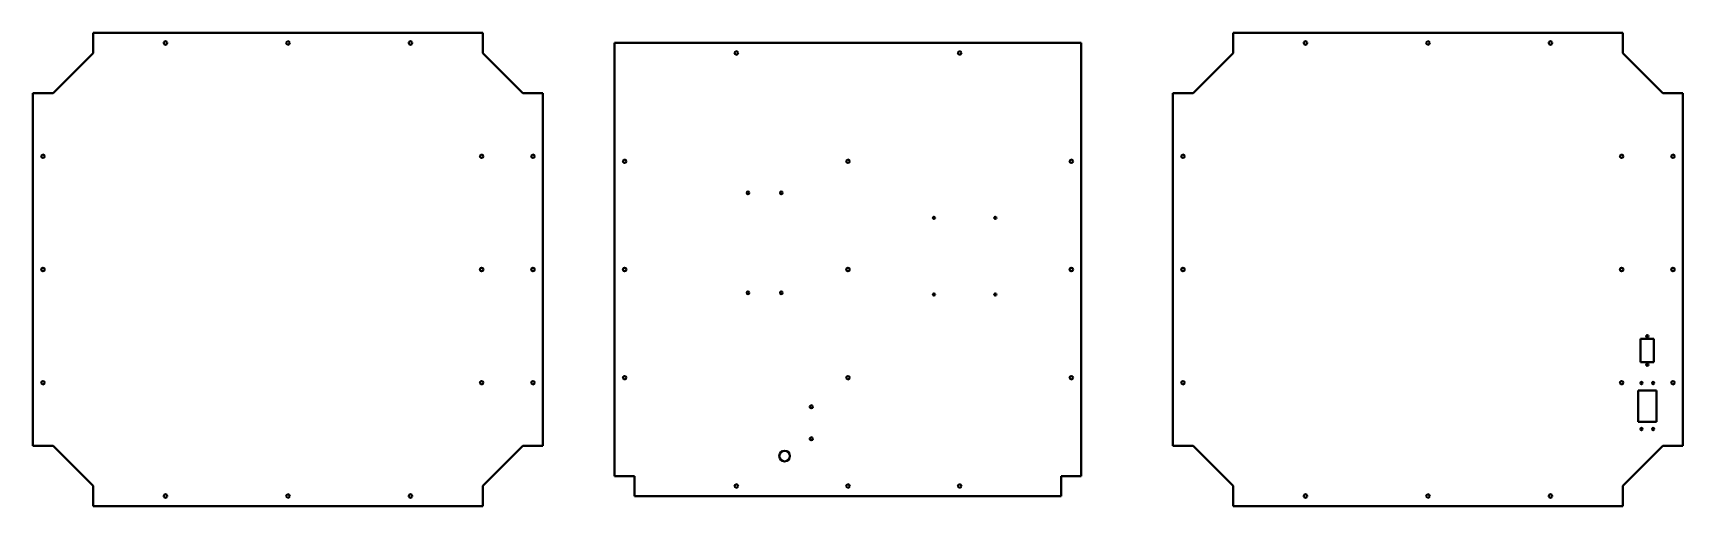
# Model space of a CAD drawing. Header units: inches. Extents: x -1222 to 1253, y -355 to 355.
import ezdxf

# ---------------------------------------------------------------- set-up
doc = ezdxf.new("R2010")
doc.units = ezdxf.units.IN
doc.header["$MEASUREMENT"] = 0
doc.layers.add('ModelSketch_Visible', color=7, linetype='Continuous', lineweight=40)

msp = doc.modelspace()

# ---------------------------------------------------------------- linework, layer by layer
at = {"layer": 'ModelSketch_Visible'}
for p, q in [((-1132.3, 355), (-1132.3, 324.8)), ((-1132.3, 355), (-547.7, 355)), ((-1132.3, 355), (-547.7, 355)), ((-1132.3, 355), (-1132.3, 324.8)), ((-547.7, 355), (-547.7, 324.8)), ((-547.7, 355), (-547.7, 324.8)), ((577.7, 355), (577.7, 324.8)), ((577.7, 355), (577.7, 324.8)), ((577.7, 355), (1162.3, 355)), ((577.7, 355), (1162.3, 355)), ((1162.3, 355), (1162.3, 324.8)), ((1162.3, 355), (1162.3, 324.8)), ((-1132.3, 324.8), (-1192.3, 264.8)), ((-1132.3, 324.8), (-1192.3, 264.8)), ((-547.7, 324.8), (-487.7, 264.8)), ((-547.7, 324.8), (-487.7, 264.8)), ((-350, 340), (-350, -310)), ((350, 340), (-350, 340)), ((350, 340), (-350, 340)), ((-350, 340), (-350, -310)), ((350, 340), (350, -310)), ((350, 340), (350, -310)), ((577.7, 324.8), (517.7, 264.8)), ((577.7, 324.8), (517.7, 264.8)), ((1162.3, 324.8), (1222.3, 264.8)), ((1162.3, 324.8), (1222.3, 264.8)), ((-1192.3, 264.8), (-1222.5, 264.8)), ((-1222.5, 264.8), (-1222.5, -264.8)), ((-1192.3, 264.8), (-1222.5, 264.8)), ((-1222.5, 264.8), (-1222.5, -264.8)), ((-487.7, 264.8), (-457.5, 264.8)), ((-487.7, 264.8), (-457.5, 264.8)), ((-457.5, 264.8), (-457.5, -264.8)), ((-457.5, 264.8), (-457.5, -264.8)), ((517.7, 264.8), (487.5, 264.8)), ((487.5, 264.8), (487.5, -264.8)), ((487.5, 264.8), (487.5, -264.8)), ((517.7, 264.8), (487.5, 264.8)), ((1222.3, 264.8), (1252.5, 264.8)), ((1222.3, 264.8), (1252.5, 264.8)), ((1252.5, 264.8), (1252.5, -264.8)), ((1252.5, 264.8), (1252.5, -264.8)), ((1189, -139), (1189, -104)), ((1209, -104), (1189, -104)), ((1189, -139), (1189, -104)), ((1209, -104), (1189, -104)), ((1209, -139), (1209, -104)), ((1209, -139), (1209, -104)), ((1209, -139), (1189, -139)), ((1209, -139), (1189, -139)), ((1212.75, -181.5), (1185.25, -181.5)), ((1185.25, -228.5), (1185.25, -181.5)), ((1185.25, -228.5), (1185.25, -181.5)), ((1212.75, -181.5), (1185.25, -181.5)), ((1212.75, -228.5), (1212.75, -181.5)), ((1212.75, -228.5), (1212.75, -181.5)), ((1212.75, -228.5), (1185.25, -228.5)), ((1212.75, -228.5), (1185.25, -228.5)), ((-1192.3, -264.8), (-1222.5, -264.8)), ((-1192.3, -264.8), (-1222.5, -264.8)), ((-1132.3, -324.8), (-1192.3, -264.8)), ((-1132.3, -324.8), (-1192.3, -264.8)), ((-547.7, -324.8), (-487.7, -264.8)), ((-547.7, -324.8), (-487.7, -264.8)), ((-487.7, -264.8), (-457.5, -264.8)), ((-487.7, -264.8), (-457.5, -264.8)), ((517.7, -264.8), (487.5, -264.8)), ((517.7, -264.8), (487.5, -264.8)), ((577.7, -324.8), (517.7, -264.8)), ((577.7, -324.8), (517.7, -264.8)), ((1162.3, -324.8), (1222.3, -264.8)), ((1162.3, -324.8), (1222.3, -264.8)), ((1222.3, -264.8), (1252.5, -264.8)), ((1222.3, -264.8), (1252.5, -264.8)), ((-350, -310), (-320, -310)), ((-350, -310), (-320, -310)), ((-320, -310), (-320, -340)), ((-320, -310), (-320, -340)), ((350, -310), (320, -310)), ((320, -310), (320, -340)), ((320, -310), (320, -340)), ((350, -310), (320, -310)), ((-1132.3, -355), (-1132.3, -324.8)), ((-1132.3, -355), (-1132.3, -324.8)), ((-547.7, -355), (-547.7, -324.8)), ((-547.7, -355), (-547.7, -324.8)), ((320, -340), (-320, -340)), ((320, -340), (-320, -340)), ((577.7, -355), (577.7, -324.8)), ((577.7, -355), (577.7, -324.8)), ((1162.3, -355), (1162.3, -324.8)), ((1162.3, -355), (1162.3, -324.8)), ((-1132.3, -355), (-547.7, -355)), ((-1132.3, -355), (-547.7, -355)), ((577.7, -355), (1162.3, -355)), ((577.7, -355), (1162.3, -355))]:
    msp.add_line(p, q, dxfattribs=at)
for centre, radius in [((-1023.75, 340), 2.6), ((-1023.75, 340), 2.6), ((-840, 340), 2.6), ((-840, 340), 2.6), ((-656.25, 340), 2.6), ((-656.25, 340), 2.6), ((-167.5, 325), 2.6), ((-167.5, 325), 2.6), ((167.5, 325), 2.6), ((167.5, 325), 2.6), ((686.25, 340), 2.6), ((686.25, 340), 2.6), ((870, 340), 2.6), ((870, 340), 2.6), ((1053.75, 340), 2.6), ((1053.75, 340), 2.6), ((-1207.5, 170), 2.6), ((-1207.5, 170), 2.6), ((-549.5, 170), 2.6), ((-549.5, 170), 2.6), ((-472.5, 170), 2.6), ((-472.5, 170), 2.6), ((-335, 162.5), 2.6), ((-335, 162.5), 2.6), ((0, 162.5), 2.6), ((0, 162.5), 2.6), ((335, 162.5), 2.6), ((335, 162.5), 2.6), ((502.5, 170), 2.6), ((502.5, 170), 2.6), ((1160.5, 170), 2.6), ((1160.5, 170), 2.6), ((1237.5, 170), 2.6), ((1237.5, 170), 2.6), ((-150, 115), 2), ((-150, 115), 2), ((-100, 115), 2), ((-100, 115), 2), ((129, 77.5), 1.65), ((129, 77.5), 1.65), ((221, 77.5), 1.65), ((221, 77.5), 1.65), ((-1207.5, 0), 2.6), ((-1207.5, 0), 2.6), ((-549.5, 0), 2.6), ((-549.5, 0), 2.6), ((-472.5, 0), 2.6), ((-472.5, 0), 2.6), ((-335, 0), 2.6), ((-335, 0), 2.6), ((0, 0), 2.6), ((0, 0), 2.6), ((335, 0), 2.6), ((335, 0), 2.6), ((502.5, 0), 2.6), ((502.5, 0), 2.6), ((1160.5, 0), 2.6), ((1160.5, 0), 2.6), ((1237.5, 0), 2.6), ((1237.5, 0), 2.6), ((-150, -35), 2), ((-150, -35), 2), ((-100, -35), 2), ((-100, -35), 2), ((129, -37.5), 1.65), ((129, -37.5), 1.65), ((221, -37.5), 1.65), ((221, -37.5), 1.65), ((1199, -100.15), 1.65), ((1199, -100.15), 1.65), ((1199, -142.85), 1.65), ((1199, -142.85), 1.65), ((-1207.5, -170), 2.6), ((-1207.5, -170), 2.6), ((-549.5, -170), 2.6), ((-549.5, -170), 2.6), ((-472.5, -170), 2.6), ((-472.5, -170), 2.6), ((-335, -162.5), 2.6), ((-335, -162.5), 2.6), ((0, -162.5), 2.6), ((0, -162.5), 2.6), ((335, -162.5), 2.6), ((335, -162.5), 2.6), ((502.5, -170), 2.6), ((502.5, -170), 2.6), ((1160.5, -170), 2.6), ((1160.5, -170), 2.6), ((1190.3, -170.5), 1.65), ((1207.7, -170.5), 1.65), ((1237.5, -170), 2.6), ((1237.5, -170), 2.6), ((-55, -206), 2.25), ((-55, -206), 2.25), ((1190.3, -239.5), 1.65), ((1207.7, -239.5), 1.65), ((-95, -280), 8), ((-95, -280), 8), ((-55, -254), 2.25), ((-55, -254), 2.25), ((-1023.75, -340), 2.6), ((-1023.75, -340), 2.6), ((-840, -340), 2.6), ((-840, -340), 2.6), ((-656.25, -340), 2.6), ((-656.25, -340), 2.6), ((-167.5, -325), 2.6), ((-167.5, -325), 2.6), ((0, -325), 2.6), ((0, -325), 2.6), ((167.5, -325), 2.6), ((167.5, -325), 2.6), ((686.25, -340), 2.6), ((686.25, -340), 2.6), ((870, -340), 2.6), ((870, -340), 2.6), ((1053.75, -340), 2.6), ((1053.75, -340), 2.6)]:
    msp.add_circle(centre, radius, dxfattribs=at)

doc.saveas('drawing.dxf')
